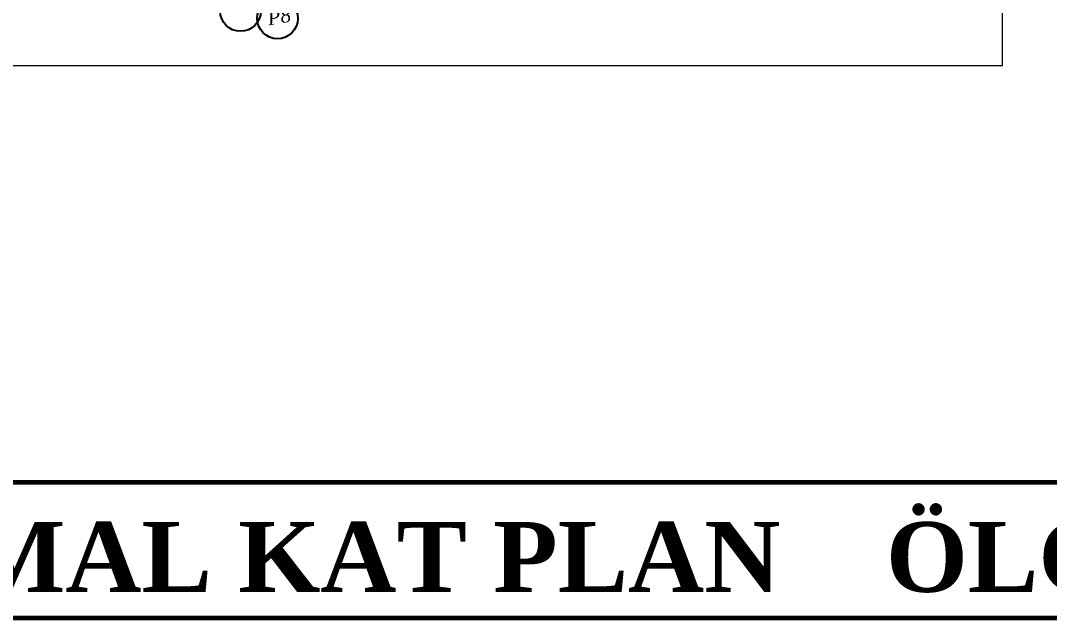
# Model space of a CAD drawing. Header units: millimetres. Extents: x -4521 to 20262, y 301 to 3092.
# Drawn here: x 2316.3 to 2758.2, y 572 to 828.7 of the extents above; entities that cross this region are included whole.
import ezdxf

# ---------------------------------------------------------------- set-up
doc = ezdxf.new("R2010")
doc.units = ezdxf.units.MM
for name, color, linetype, lineweight in [('Ana Kolon Hattı', 11, 'Continuous', 60), ('Mimari Plan', 70, 'Continuous', 20), ('Yazılar', 4, 'Continuous', 30)]:
    doc.layers.add(name, color=color, linetype=linetype, lineweight=lineweight)
doc.styles.add('Kablo Kesit Yazıları', font='timesi.ttf', dxfattribs={"height": 25})
doc.styles.add('Proje Pafta Yazıları', font='timesbd.ttf', dxfattribs={"height": 30})

# ---------------------------------------------------------------- blocks, each defined once
blk = doc.blocks.new('LİNYE')
for q in [(2448.125573511109, -294.8708015907137), (2454.966550399003, -304.6860894942532)]:
    blk.add_line((2448.153933249898, -312.0064889082005), q)
blk.add_circle((2448.211785745279, -286.1634295813601), 8.707798795252144)

msp = doc.modelspace()

# ---------------------------------------------------------------- linework, layer by layer
at = {"layer": 'Ana Kolon Hattı'}
for p, q in [((-3526.781206699578, 630.4486726110695), (8397.697765964871, 630.4486726110696)), ((8397.697765964871, 572.2172398635712), (-3526.781206699578, 571.9875102521323))]:
    msp.add_line(p, q, dxfattribs=at)
at = {"layer": 'Mimari Plan'}
msp.add_lwpolyline([(2208.057639190733, 809.448131169579), (2738.057639190734, 809.448131169579), (2738.057639190734, 1659.448131169579), (2208.057639190734, 1659.448131169579), (2208.057639190734, 1629.448131169579)], dxfattribs=at)

# ---------------------------------------------------------------- block references
at = {"rotation": 180}
for p in [(4858.969057154076, 546.6584119877709), (4874.860434909779, 543.4394380729693)]:
    msp.add_blockref('LİNYE', p, dxfattribs=at)

# ---------------------------------------------------------------- texts
at = {"style": 'Kablo Kesit Yazıları'}
msp.add_text('P8', height=5.999999999999998, rotation=9.387211293227002, dxfattribs=at).set_placement((2422.861229156733, 826.6747955937717))
at = {"layer": 'Yazılar', "style": 'Proje Pafta Yazıları'}
msp.add_text('       NORMAL KAT PLAN    ÖLÇEK = 1/50', height=30, dxfattribs=at).set_placement((2112.78515799968, 583.3879673566385))

doc.saveas('drawing.dxf')
